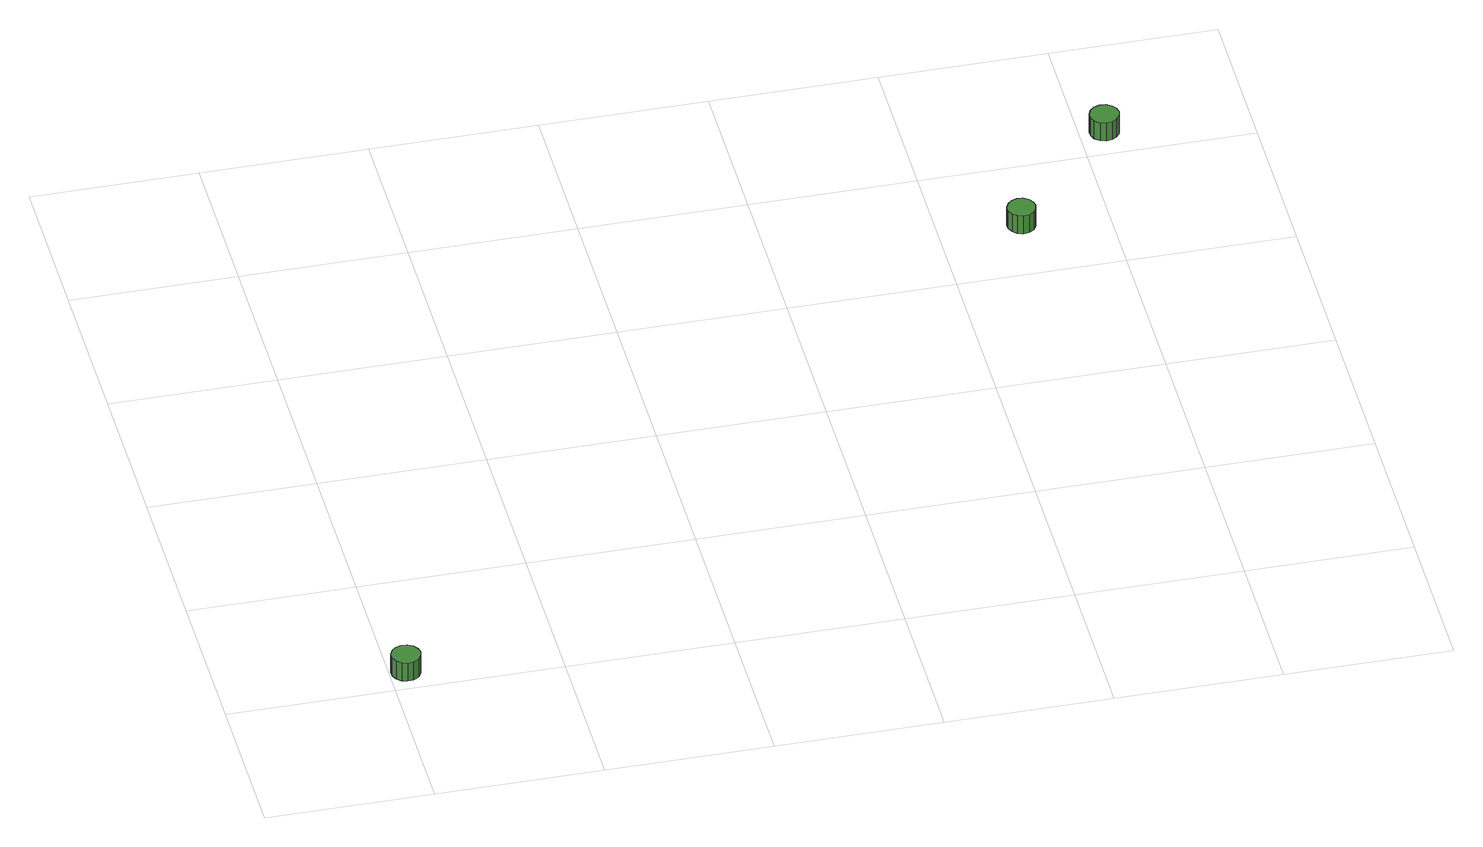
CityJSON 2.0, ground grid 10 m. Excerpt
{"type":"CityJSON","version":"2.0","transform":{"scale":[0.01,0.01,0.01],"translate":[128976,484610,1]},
"CityObjects":{
"tree1":{"type":"SolitaryVegetationObject","attributes":{"function":"something"},"geometry":[{"type":"MultiSurface","lod":"1","boundaries":[[[0,1,2,3,4,5,6,7,8,9,10,11,12,13,14]],[[15,16,17,18,19,20,21,22,23,24,25,26,27,28,29]],[[0,29,28,1]],[[1,28,27,2]],[[2,27,26,3]],[[3,26,25,4]],[[4,25,24,5]],[[5,24,23,6]],[[6,23,22,7]],[[7,22,21,8]],[[8,21,20,9]],[[9,20,19,10]],[[10,19,18,11]],[[11,18,17,12]],[[12,17,16,13]],[[13,16,15,14]],[[14,15,29,0]]]}]},
"tree2":{"type":"SolitaryVegetationObject","attributes":{"function":"something"},"geometry":[{"type":"MultiSurface","lod":"1","boundaries":[[[30,31,32,33,34,35,36,37,38,39,40,41,42,43,44]],[[45,46,47,48,49,50,51,52,53,54,55,56,57,58,59]],[[30,59,58,31]],[[31,58,57,32]],[[32,57,56,33]],[[33,56,55,34]],[[34,55,54,35]],[[35,54,53,36]],[[36,53,52,37]],[[37,52,51,38]],[[38,51,50,39]],[[39,50,49,40]],[[40,49,48,41]],[[41,48,47,42]],[[42,47,46,43]],[[43,46,45,44]],[[44,45,59,30]]]}]},
"tree3":{"type":"SolitaryVegetationObject","attributes":{"function":"something"},"geometry":[{"type":"MultiSurface","lod":"1","boundaries":[[[60,61,62,63,64,65,66,67,68,69,70,71,72,73,74]],[[75,76,77,78,79,80,81,82,83,84,85,86,87,88,89]],[[60,89,88,61]],[[61,88,87,62]],[[62,87,86,63]],[[63,86,85,64]],[[64,85,84,65]],[[65,84,83,66]],[[66,83,82,67]],[[67,82,81,68]],[[68,81,80,69]],[[69,80,79,70]],[[70,79,78,71]],[[71,78,77,72]],[[72,77,76,73]],[[73,76,75,74]],[[74,75,89,60]]]}]}
},
"vertices":[
[178,119,167],[170,155,167],[149,184,167],[118,202,167],[81,206,167],[47,195,167],[20,171,167],[5,138,167],[5,101,167],[20,68,167],[47,44,167],[81,33,167],[118,37,167],[149,55,167],[170,84,167],[170,84,38],[149,55,38],[118,37,38],[81,33,38],[47,44,38],[20,68,38],[5,101,38],[5,138,38],[20,171,38],[47,195,38],[81,206,38],[118,202,38],[149,184,38],[170,155,38],[178,119,38],
[4560,3412,177],[4552,3446,177],[4532,3475,177],[4502,3492,177],[4467,3496,177],[4434,3485,177],[4408,3461,177],[4393,3430,177],[4393,3395,177],[4408,3363,177],[4434,3339,177],[4467,3329,177],[4502,3332,177],[4532,3350,177],[4552,3378,177],[4552,3378,48],[4532,3350,48],[4502,3332,48],[4467,3329,48],[4434,3339,48],[4408,3363,48],[4393,3395,48],[4393,3430,48],[4408,3461,48],[4434,3485,48],[4467,3496,48],[4502,3492,48],[4532,3475,48],[4552,3446,48],[4560,3412,48],
[5235,4210,138],[5227,4245,138],[5206,4274,138],[5174,4293,138],[5138,4296,138],[5104,4285,138],[5077,4261,138],[5062,4228,138],[5062,4192,138],[5077,4158,138],[5104,4134,138],[5138,4123,138],[5174,4127,138],[5206,4145,138],[5227,4174,138],[5227,4174,9],[5206,4145,9],[5174,4127,9],[5138,4123,9],[5104,4134,9],[5077,4158,9],[5062,4192,9],[5062,4228,9],[5077,4261,9],[5104,4285,9],[5138,4296,9],[5174,4293,9],[5206,4274,9],[5227,4245,9],[5235,4210,9]
]}
